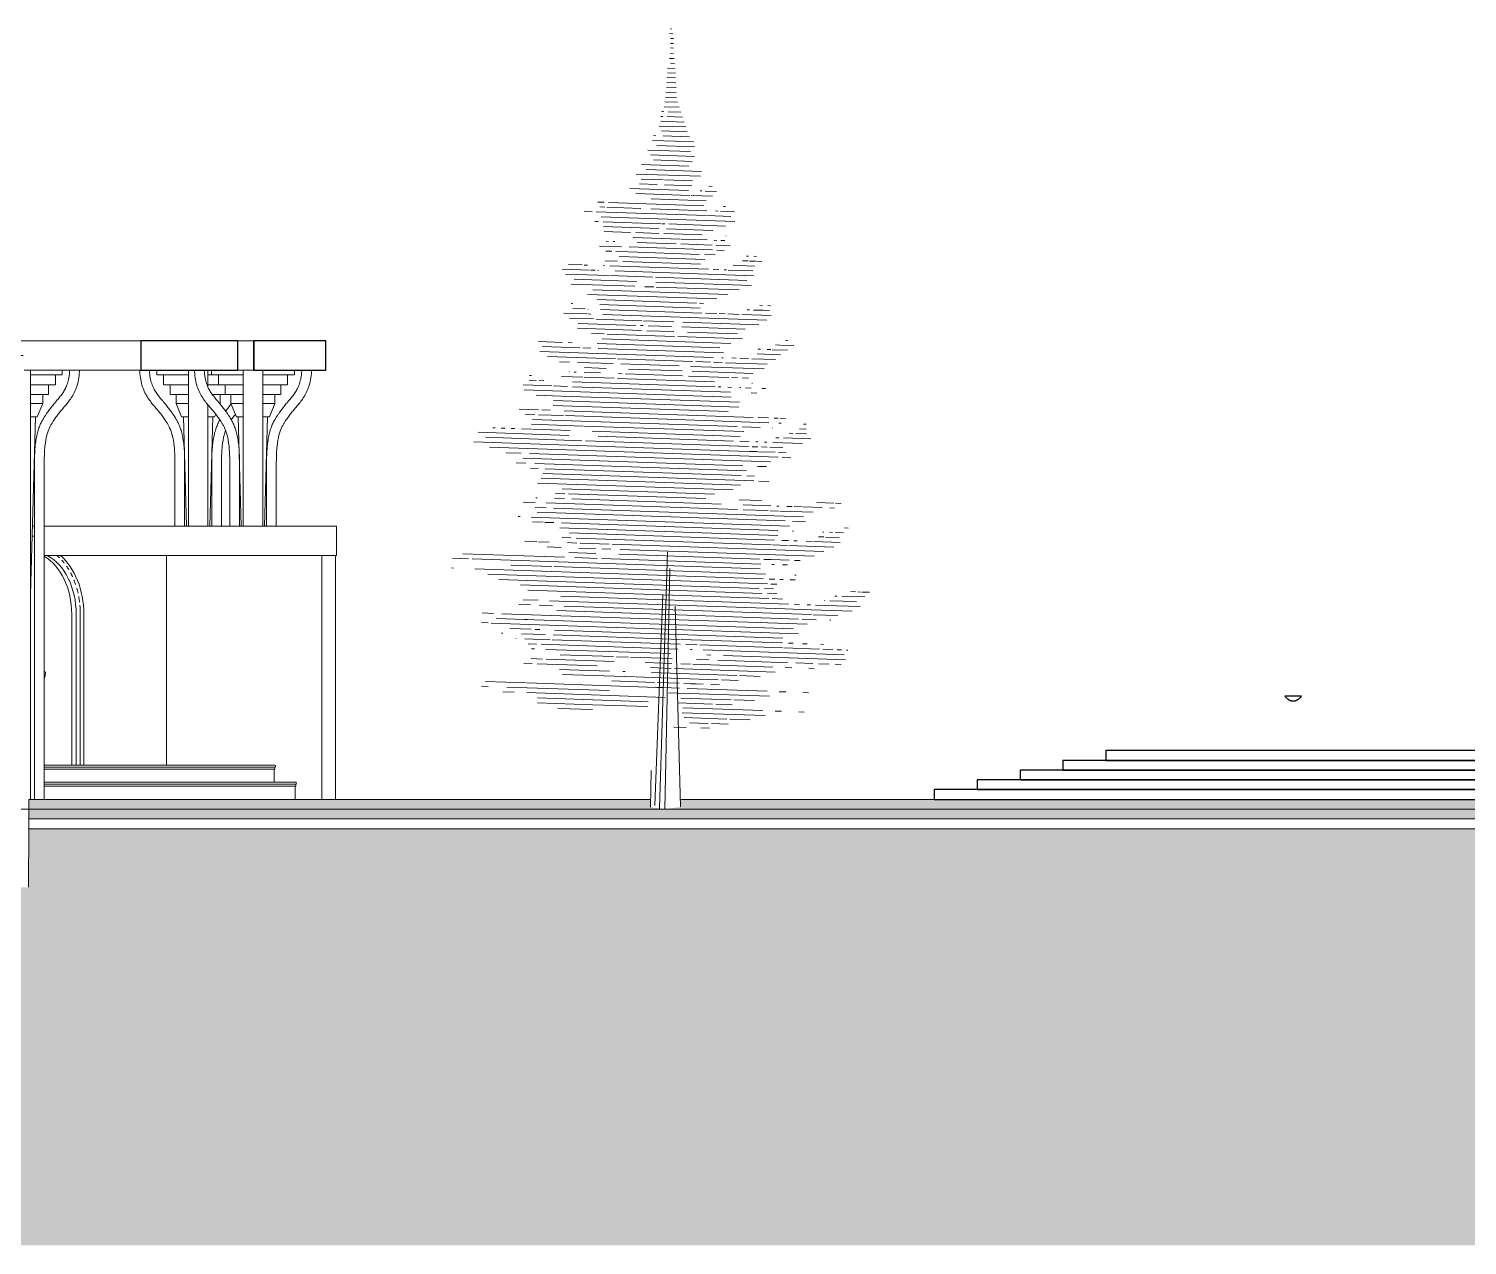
# Model space of a CAD drawing. Header units: millimetres. Extents: x -53195 to 48757, y -8729 to 15500.
# Drawn here: x 11604 to 26356, y -4570 to 7900 of the extents above; entities that cross this region are included whole.
import ezdxf

# ---------------------------------------------------------------- set-up
doc = ezdxf.new("R2010")
doc.units = ezdxf.units.MM
for name, color, linetype, lineweight in [('A-DETL-GENF', 92, 'Continuous', 9), ('A-DETL-THIN', 151, 'Continuous', 9), ('A-DOOR', 31, 'Continuous', 9), ('A-DOOR-FRAM', 31, 'Continuous', 18), ('A-FLOR', 192, 'Continuous', 9), ('A-FLOR-FNSH', 192, 'Continuous', 35), ('A-FLOR-MCUT', 51, 'Continuous', 9), ('A-FLOR-PATT', 8, 'Continuous', 35), ('A-GENM', 13, 'Continuous', 9), ('A-WALL', 113, 'Continuous', 9), ('S-STRS', 31, 'Continuous', 9)]:
    doc.layers.add(name, color=color, linetype=linetype, lineweight=lineweight)

# ---------------------------------------------------------------- blocks, each defined once
blk = doc.blocks.new('楼梯 - 楼梯-163403-Section 4')
at = {"layer": 'S-STRS'}
for p, q in [((14129, 350), (11763, 350)), ((11763, 330), (14129, 330)), ((14129, 330), (11763, 330)), ((14129, 310), (11763, 310)), ((14122, 310), (14122, 175)), ((14129, 310), (14129, 330)), ((14342, 175), (11763, 175)), ((11763, 155), (14342, 155)), ((11763, 155), (14342, 155)), ((14342, 135), (14342, 155)), ((14342, 135), (11763, 135)), ((14335, 0), (14335, 135))]:
    blk.add_line(p, q, dxfattribs=at)
for centre in [(14129, 340), (14342, 165)]:
    blk.add_ellipse(centre, major_axis=(0, 10), ratio=0.707107, start_param=3.141593, end_param=6.283185, dxfattribs=at)
blk = doc.blocks.new('Arch - 750 x 2100 mm 2-239392-Section 4')
at = {"layer": 'A-DOOR'}
for p, q in [((11764, 1307), (11763, 1307)), ((11763, 1293), (11764, 1293))]:
    blk.add_line(p, q, dxfattribs=at)
at = {"layer": 'A-DOOR', "flags": 128}
for points in [[(11766, 1309), (11766, 1309), (11766, 1309), (11766, 1309), (11766, 1309), (11766, 1309), (11766, 1309), (11766, 1309), (11766, 1309), (11766, 1309), (11766, 1309), (11766, 1309), (11766, 1309), (11766, 1309), (11766, 1309), (11766, 1309), (11765, 1309), (11765, 1309), (11765, 1309), (11765, 1309), (11765, 1309), (11765, 1309), (11765, 1309), (11765, 1309), (11765, 1309), (11765, 1309), (11765, 1309), (11765, 1309), (11765, 1309), (11765, 1309), (11765, 1309), (11765, 1309), (11765, 1309), (11765, 1309), (11765, 1309), (11765, 1309), (11764, 1309), (11764, 1309), (11764, 1309), (11764, 1309), (11764, 1309), (11764, 1309), (11764, 1309), (11764, 1309), (11764, 1309), (11764, 1309), (11764, 1309), (11764, 1309), (11764, 1309), (11764, 1309), (11764, 1309), (11764, 1309), (11764, 1309), (11763, 1309), (11763, 1309), (11763, 1309), (11763, 1309), (11763, 1309), (11763, 1309)], [(11766, 1245), (11766, 1245), (11766, 1245), (11766, 1245), (11766, 1245), (11766, 1245), (11766, 1245), (11766, 1245), (11766, 1245), (11766, 1244), (11766, 1244), (11766, 1244), (11766, 1244), (11765, 1244), (11765, 1244), (11765, 1244), (11765, 1244), (11765, 1244), (11765, 1244), (11765, 1244), (11765, 1244), (11765, 1244), (11765, 1244), (11765, 1244), (11765, 1244), (11765, 1244), (11764, 1244), (11764, 1244)], [(11765, 1309), (11765, 1309), (11765, 1309), (11765, 1309), (11766, 1309), (11766, 1309), (11766, 1309), (11766, 1309), (11766, 1309), (11766, 1309), (11766, 1309), (11766, 1309), (11766, 1309), (11766, 1309), (11766, 1309), (11766, 1309), (11766, 1309), (11766, 1309), (11766, 1309), (11766, 1309)], [(11766, 1309), (11766, 1309), (11767, 1309), (11767, 1309), (11767, 1309), (11768, 1308), (11768, 1308), (11768, 1308), (11769, 1308), (11769, 1308), (11770, 1308), (11770, 1308), (11770, 1308), (11771, 1307), (11771, 1307), (11771, 1307), (11771, 1307), (11772, 1307), (11772, 1306), (11772, 1306), (11773, 1306), (11773, 1306), (11773, 1305), (11773, 1305), (11774, 1305), (11774, 1304), (11774, 1304), (11774, 1304), (11774, 1303), (11774, 1303), (11775, 1303), (11775, 1302), (11775, 1302), (11775, 1302), (11775, 1301), (11775, 1301), (11775, 1300), (11775, 1300), (11775, 1300), (11775, 1299), (11775, 1299)], [(11775, 1299), (11775, 1293), (11775, 1286), (11774, 1279), (11773, 1273), (11772, 1266), (11771, 1260), (11769, 1254), (11767, 1247), (11766, 1245)]]:
    blk.add_lwpolyline(points, dxfattribs=at)
at = {"layer": 'A-DOOR'}
for centre, major_axis, start_param, end_param in [((11765, 1246), (0, 2.34), 1.904747, 2.985054), ((11764, 1246), (0, 2.34), 3.298132, 4.378438), ((11765, 1299), (0, 9.45), 5.759587, 6.283185)]:
    blk.add_ellipse(centre, major_axis=major_axis, ratio=0.707107, start_param=start_param, end_param=end_param, dxfattribs=at)
at = {"layer": 'A-DOOR-FRAM', "lineweight": 9}
for p, q in [((12045, 350), (12045, 1900)), ((12091, 350), (12091, 1900)), ((12133, 1900), (12133, 350))]:
    blk.add_line(p, q, dxfattribs=at)
for centre, major_axis, start_param, end_param in [((11592, 1900), (0, 640), 4.712389, 5.895926), ((11638, 1900), (0, 640), 4.712389, 5.929748), ((11638, 1900), (0, 700), 5.681618, 5.743587), ((11638, 1900), (0, 700), 5.551145, 5.621086), ((11638, 1900), (0, 700), 5.420429, 5.49127), ((11638, 1900), (0, 700), 5.289311, 5.361455), ((11638, 1900), (0, 700), 5.157443, 5.231641), ((11638, 1900), (0, 700), 5.023927, 5.101827), ((11638, 1900), (0, 700), 4.885466, 4.972014), ((11638, 1900), (0, 700), 4.712389, 4.843289)]:
    blk.add_ellipse(centre, major_axis=major_axis, ratio=0.707107, start_param=start_param, end_param=end_param, dxfattribs=at)
blk = doc.blocks.new('Family7 - Family7-230587-Section 4')
at = {"layer": 'A-GENM', "lineweight": 25}
for p, q in [((-1263, 4700), (-2054, 4700)), ((-2054, 4700), (-2054, 4400)), ((-1263, 4400), (-1263, 4700)), ((-45, 4700), (-1038, 4700)), ((-1038, 4700), (-1038, 4400)), ((-45, 4400), (-45, 4700)), ((5617, 4700), (4624, 4700)), ((4624, 4700), (4624, 4400)), ((5617, 4400), (5617, 4700)), ((6863, 4700), (5785, 4700)), ((5785, 4700), (5785, 4400)), ((6863, 4400), (6863, 4700)), ((8076, 4700), (7084, 4700)), ((7084, 4700), (7084, 4400)), ((8076, 4400), (8076, 4700)), ((13748, 4700), (12755, 4700)), ((12755, 4700), (12755, 4400)), ((13748, 4400), (13748, 4700)), ((14650, 4700), (13911, 4700)), ((13911, 4700), (13911, 4400)), ((14650, 4400), (14650, 4700)), ((-2054, 4400), (-1263, 4400)), ((-1038, 4400), (-45, 4400)), ((4624, 4400), (5617, 4400)), ((5785, 4400), (6863, 4400)), ((7084, 4400), (8076, 4400)), ((12755, 4400), (13748, 4400)), ((13911, 4400), (14650, 4400))]:
    blk.add_line(p, q, dxfattribs=at)
at = {"layer": 'A-GENM'}
for p, q in [((-1263, 4700), (-1038, 4700)), ((-45, 4700), (2286, 4700)), ((2286, 4700), (4624, 4700)), ((2286, 4675), (2286, 4700)), ((2286, 4400), (2286, 4650)), ((5617, 4700), (5784, 4700)), ((5784, 4700), (5785, 4700)), ((5784, 4700), (5784, 4400)), ((6863, 4700), (7084, 4700)), ((8076, 4700), (10412, 4700)), ((10412, 4700), (12755, 4700)), ((10412, 4400), (10412, 4700)), ((13748, 4700), (13910, 4700)), ((13910, 4700), (13911, 4700)), ((13910, 4400), (13910, 4700)), ((-1038, 4400), (-1263, 4400)), ((2286, 4400), (-45, 4400)), ((4624, 4400), (2286, 4400)), ((5784, 4400), (5617, 4400)), ((5785, 4400), (5784, 4400)), ((7084, 4400), (6863, 4400)), ((10412, 4400), (8076, 4400)), ((10925, 4400), (10412, 4400)), ((11100, 4400), (11025, 4400)), ((11423, 4400), (11409, 4400)), ((12755, 4400), (11556, 4400)), ((13910, 4400), (13748, 4400)), ((13911, 4400), (13910, 4400))]:
    blk.add_line(p, q, dxfattribs=at)
blk = doc.blocks.new('Family8 - COLUMN-V41-Section 4')
at = {"layer": 'A-GENM'}
for p, q in [((11034, 4533), (10936, 4550)), ((11098, 4550), (11098, 4490)), ((11408, 4550), (11098, 4550)), ((11098, 4490), (11408, 4490)), ((11098, 4426), (11098, 4351)), ((11408, 4426), (11098, 4426)), ((11423, 4550), (11548, 4550)), ((11423, 4351), (11100, 4351)), ((11170, 4351), (11170, 4251)), ((11946, 4351), (11623, 4351)), ((11877, 4251), (11877, 4351)), ((11948, 4351), (11948, 4400)), ((11423, 4251), (11171, 4251)), ((11239, 4251), (11239, 4152)), ((11423, 4152), (11240, 4152)), ((11298, 4152), (11298, 4057)), ((11875, 4251), (11623, 4251)), ((11806, 4152), (11623, 4152)), ((11749, 4057), (11749, 4152)), ((11808, 4152), (11808, 4251)), ((11298, 4057), (11354, 3923)), ((11423, 4057), (11298, 4057)), ((11749, 4057), (11623, 4057)), ((11692, 3923), (11749, 4057)), ((11372, 3923), (11354, 3923)), ((11423, 2100), (11373, 3923)), ((11373, 3923), (11423, 3923)), ((11673, 3923), (11623, 2100)), ((11623, 3923), (11673, 3923)), ((11692, 3923), (11674, 3923)), ((11285, 3456), (11285, -100)), ((11385, 3456), (11385, -100)), ((11423, -100), (11423, 3456)), ((11623, 3456), (11623, 0)), ((11663, 3456), (11663, 0)), ((11763, 0), (11763, 3456)), ((11385, -100), (11285, -100)), ((11605, -100), (11423, -100))]:
    blk.add_line(p, q, dxfattribs=at)
for points, knots in [([(10936, 4550), (10924, 4482), (10920, 4389), (10937, 4282), (10957, 4213), (10985, 4154), (11016, 4103), (11050, 4059), (11083, 4020), (11114, 3984), (11143, 3948), (11167, 3916), (11186, 3887), (11201, 3865), (11216, 3840), (11237, 3801), (11260, 3739), (11280, 3628), (11285, 3521), (11285, 3456)], [-2.652605, -2.652605, -2.652605, -2.652605, -2.321029, -2.155241, -1.989453, -1.823666, -1.657878, -1.49209, -1.326302, -1.160515, -0.994727, -0.828939, -0.746045, -0.663151, -0.580257, -0.497363, -0.331576, -0.165788, 0, 0, 0, 0]), ([(11385, 3456), (11385, 3524), (11381, 3609), (11368, 3701), (11356, 3760), (11340, 3810), (11322, 3853), (11307, 3883), (11294, 3904), (11287, 3916), (11282, 3924), (11276, 3933), (11270, 3943), (11262, 3955), (11251, 3970), (11238, 3988), (11222, 4009), (11207, 4028), (11191, 4048), (11178, 4063), (11167, 4076), (11156, 4089), (11143, 4104), (11128, 4123), (11113, 4142), (11094, 4167), (11077, 4195), (11062, 4225), (11052, 4249), (11043, 4276), (11035, 4305), (11030, 4337), (11024, 4383), (11023, 4446), (11029, 4503), (11034, 4533)], [0, 0, 0, 0, 0.165788, 0.248682, 0.331576, 0.414469, 0.497363, 0.580257, 0.621704, 0.663151, 0.683875, 0.704598, 0.746045, 0.787492, 0.828939, 0.911833, 0.994727, 1.077621, 1.160515, 1.243408, 1.284855, 1.326302, 1.409196, 1.49209, 1.574984, 1.657878, 1.823666, 1.90656, 1.989453, 2.072347, 2.155241, 2.238135, 2.321029, 2.486817, 2.652605, 2.652605, 2.652605, 2.652605]), ([(11423, 3456), (11423, 3521), (11423, 3628), (11423, 3739), (11423, 3801), (11423, 3840), (11423, 3865), (11423, 3887), (11423, 3916), (11423, 3948), (11423, 3984), (11423, 4020), (11423, 4059), (11423, 4103), (11423, 4154), (11423, 4213), (11423, 4282), (11423, 4389), (11423, 4482), (11423, 4550)], [0, 0, 0, 0, 0.165788, 0.331576, 0.497363, 0.580257, 0.663151, 0.746045, 0.828939, 0.994727, 1.160515, 1.326302, 1.49209, 1.657878, 1.823666, 1.989453, 2.155241, 2.321029, 2.652605, 2.652605, 2.652605, 2.652605]), ([(11623, 4400), (11623, 4387), (11623, 4347), (11623, 4282), (11623, 4213), (11623, 4154), (11623, 4103), (11623, 4059), (11623, 4020), (11623, 3984), (11623, 3948), (11623, 3916), (11623, 3887), (11623, 3865), (11623, 3840), (11623, 3801), (11623, 3739), (11623, 3628), (11623, 3521), (11623, 3456)], [-2.390716, -2.390716, -2.390716, -2.390716, -2.321029, -2.155241, -1.989453, -1.823666, -1.657878, -1.49209, -1.326302, -1.160515, -0.994727, -0.828939, -0.746045, -0.663151, -0.580257, -0.497363, -0.331576, -0.165788, 0, 0, 0, 0]), ([(12024, 4400), (12024, 4390), (12022, 4369), (12019, 4337), (12013, 4305), (12005, 4276), (11996, 4249), (11986, 4225), (11971, 4195), (11954, 4167), (11935, 4142), (11921, 4123), (11905, 4104), (11892, 4089), (11881, 4076), (11871, 4063), (11857, 4048), (11842, 4028), (11826, 4009), (11810, 3988), (11797, 3970), (11787, 3955), (11779, 3943), (11772, 3933), (11767, 3924), (11761, 3916), (11754, 3904), (11742, 3883), (11726, 3853), (11708, 3810), (11693, 3760), (11680, 3701), (11667, 3609), (11663, 3524), (11663, 3456)], [-2.384771, -2.384771, -2.384771, -2.384771, -2.321029, -2.238135, -2.155241, -2.072347, -1.989453, -1.90656, -1.823666, -1.657878, -1.574984, -1.49209, -1.409196, -1.326302, -1.284855, -1.243408, -1.160515, -1.077621, -0.994727, -0.911833, -0.828939, -0.787492, -0.746045, -0.704598, -0.683875, -0.663151, -0.621704, -0.580257, -0.497363, -0.414469, -0.331576, -0.248682, -0.165788, 0, 0, 0, 0]), ([(11763, 3456), (11763, 3521), (11768, 3628), (11789, 3739), (11812, 3801), (11832, 3840), (11847, 3865), (11862, 3887), (11881, 3916), (11905, 3948), (11934, 3984), (11965, 4020), (11998, 4059), (12032, 4103), (12064, 4154), (12091, 4213), (12112, 4282), (12121, 4347), (12124, 4387), (12124, 4400)], [0, 0, 0, 0, 0.165788, 0.331576, 0.497363, 0.580257, 0.663151, 0.746045, 0.828939, 0.994727, 1.160515, 1.326302, 1.49209, 1.657878, 1.823666, 1.989453, 2.155241, 2.321029, 2.390716, 2.390716, 2.390716, 2.390716])]:
    blk.add_open_spline(points, degree=3, knots=knots, dxfattribs=at)
blk = doc.blocks.new('Family8 - COLUMN-V53-Section 4')
at = {"layer": 'A-GENM'}
for p, q in [((12916, 4400), (12916, 4351)), ((13241, 4351), (12918, 4351)), ((12987, 4351), (12987, 4251)), ((13479, 4351), (13441, 4351)), ((13241, 4251), (12989, 4251)), ((13056, 4251), (13056, 4152)), ((13241, 4152), (13058, 4152)), ((13116, 4152), (13116, 4057)), ((13552, 4251), (13441, 4251)), ((13621, 4152), (13486, 4152)), ((13566, 4057), (13566, 4152)), ((13116, 4057), (13172, 3923)), ((13241, 4057), (13116, 4057)), ((13565, 4054), (13566, 4057)), ((13566, 4057), (13565, 4057)), ((13190, 3923), (13172, 3923)), ((13222, 2800), (13191, 3923)), ((13191, 3923), (13241, 3923)), ((13441, 3923), (13491, 3923)), ((13491, 3923), (13460, 2800)), ((13510, 3923), (13492, 3923)), ((13510, 3923), (13521, 3950)), ((13103, 3456), (13103, 2800)), ((13203, 3456), (13203, 2800)), ((13241, 2800), (13241, 3456)), ((13441, 3456), (13441, 2800)), ((13481, 3456), (13481, 2800)), ((13581, 2800), (13581, 3456))]:
    blk.add_line(p, q, dxfattribs=at)
for points, knots in [([(12742, 4400), (12743, 4387), (12745, 4347), (12755, 4282), (12775, 4213), (12803, 4154), (12834, 4103), (12868, 4059), (12901, 4020), (12932, 3984), (12961, 3948), (12985, 3916), (13004, 3887), (13019, 3865), (13034, 3840), (13054, 3801), (13077, 3739), (13098, 3628), (13103, 3521), (13103, 3456)], [-2.390716, -2.390716, -2.390716, -2.390716, -2.321029, -2.155241, -1.989453, -1.823666, -1.657878, -1.49209, -1.326302, -1.160515, -0.994727, -0.828939, -0.746045, -0.663151, -0.580257, -0.497363, -0.331576, -0.165788, 0, 0, 0, 0]), ([(13203, 3456), (13203, 3524), (13199, 3609), (13186, 3701), (13174, 3760), (13158, 3810), (13140, 3853), (13124, 3883), (13112, 3904), (13105, 3916), (13100, 3924), (13094, 3933), (13087, 3943), (13079, 3955), (13069, 3970), (13056, 3988), (13040, 4009), (13024, 4028), (13009, 4048), (12996, 4063), (12985, 4076), (12974, 4089), (12961, 4104), (12945, 4123), (12931, 4142), (12912, 4167), (12895, 4195), (12880, 4225), (12870, 4249), (12861, 4276), (12853, 4305), (12847, 4337), (12844, 4369), (12843, 4390), (12842, 4400)], [0, 0, 0, 0, 0.165788, 0.248682, 0.331576, 0.414469, 0.497363, 0.580257, 0.621704, 0.663151, 0.683875, 0.704598, 0.746045, 0.787492, 0.828939, 0.911833, 0.994727, 1.077621, 1.160515, 1.243408, 1.284855, 1.326302, 1.409196, 1.49209, 1.574984, 1.657878, 1.823666, 1.90656, 1.989453, 2.072347, 2.155241, 2.238135, 2.321029, 2.384771, 2.384771, 2.384771, 2.384771]), ([(13241, 3456), (13241, 3521), (13241, 3628), (13241, 3739), (13241, 3801), (13241, 3840), (13241, 3865), (13241, 3887), (13241, 3916), (13241, 3948), (13241, 3984), (13241, 4020), (13241, 4059), (13241, 4103), (13241, 4154), (13241, 4213), (13241, 4282), (13241, 4347), (13241, 4387), (13241, 4400)], [0, 0, 0, 0, 0.165788, 0.331576, 0.497363, 0.580257, 0.663151, 0.746045, 0.828939, 0.994727, 1.160515, 1.326302, 1.49209, 1.657878, 1.823666, 1.989453, 2.155241, 2.321029, 2.390716, 2.390716, 2.390716, 2.390716]), ([(13441, 4400), (13441, 4387), (13441, 4347), (13441, 4288), (13441, 4246), (13441, 4228)], [-2.3907161, -2.3907161, -2.3907161, -2.3907161, -2.3210291, -2.1552413, -2.0237061, -2.0237061, -2.0237061, -2.0237061]), ([(13441, 4046), (13441, 4037), (13441, 4016), (13441, 3984), (13441, 3948), (13441, 3916), (13441, 3887), (13441, 3865), (13441, 3840), (13441, 3801), (13441, 3739), (13441, 3628), (13441, 3521), (13441, 3456)], [-1.43384, -1.43384, -1.43384, -1.43384, -1.326302, -1.160515, -0.994727, -0.828939, -0.746045, -0.663151, -0.580257, -0.497363, -0.331576, -0.165788, 0, 0, 0, 0]), ([(13679, 4052), (13678, 4050), (13671, 4043), (13660, 4028), (13644, 4009), (13632, 3993), (13625, 3983), (13623, 3981)], [-1.1789354, -1.1789354, -1.1789354, -1.1789354, -1.1605145, -1.0776206, -0.9947267, -0.9118328, -0.8842015, -0.8842015, -0.8842015, -0.8842015]), ([(13564, 3891), (13563, 3890), (13557, 3878), (13544, 3853), (13526, 3810), (13510, 3760), (13498, 3701), (13485, 3609), (13481, 3524), (13481, 3456)], [-0.5866275, -0.5866275, -0.5866275, -0.5866275, -0.5802573, -0.4973634, -0.4144695, -0.3315756, -0.2486817, -0.1657878, 0, 0, 0, 0]), ([(13682, 3891), (13686, 3897), (13700, 3917), (13714, 3935), (13724, 3948), (13724, 3948)], [0.7600866, 0.7600866, 0.7600866, 0.7600866, 0.828939, 0.9947267, 0.9987226, 0.9987226, 0.9987226, 0.9987226]), ([(13581, 3456), (13581, 3521), (13586, 3628), (13604, 3724), (13618, 3768), (13623, 3782)], [0, 0, 0, 0, 0.1657878, 0.3315756, 0.4292452, 0.4292452, 0.4292452, 0.4292452])]:
    blk.add_open_spline(points, degree=3, knots=knots, dxfattribs=at)
blk = doc.blocks.new('Family8 - COLUMN-V54-Section 4')
at = {"layer": 'A-GENM'}
for p, q in [((13478, 4400), (13478, 4351)), ((13803, 4351), (13480, 4351)), ((13550, 4351), (13550, 4251)), ((14326, 4351), (14003, 4351)), ((14257, 4251), (14257, 4351)), ((14328, 4351), (14328, 4400)), ((13803, 4251), (13551, 4251)), ((13618, 4251), (13618, 4152)), ((13803, 4152), (13620, 4152)), ((13678, 4152), (13678, 4057)), ((14255, 4251), (14003, 4251)), ((14186, 4152), (14003, 4152)), ((14128, 4057), (14128, 4152)), ((14188, 4152), (14188, 4251)), ((13678, 4057), (13734, 3923)), ((13803, 4057), (13678, 4057)), ((14128, 4057), (14003, 4057)), ((14072, 3923), (14128, 4057)), ((13752, 3923), (13734, 3923)), ((13784, 2800), (13753, 3923)), ((13753, 3923), (13803, 3923)), ((14003, 3923), (14053, 3923)), ((14053, 3923), (14022, 2800)), ((14072, 3923), (14054, 3923)), ((13665, 3456), (13665, 2800)), ((13765, 3456), (13765, 2800)), ((13803, 2800), (13803, 3456)), ((14003, 3456), (14003, 2800)), ((14043, 3456), (14043, 2800)), ((14143, 2800), (14143, 3456))]:
    blk.add_line(p, q, dxfattribs=at)
for points, knots in [([(13304, 4400), (13305, 4387), (13307, 4347), (13317, 4282), (13337, 4213), (13365, 4154), (13396, 4103), (13430, 4059), (13463, 4020), (13494, 3984), (13523, 3948), (13547, 3916), (13566, 3887), (13581, 3865), (13596, 3840), (13616, 3801), (13640, 3739), (13660, 3628), (13665, 3521), (13665, 3456)], [-2.390716, -2.390716, -2.390716, -2.390716, -2.321029, -2.155241, -1.989453, -1.823666, -1.657878, -1.49209, -1.326302, -1.160515, -0.994727, -0.828939, -0.746045, -0.663151, -0.580257, -0.497363, -0.331576, -0.165788, 0, 0, 0, 0]), ([(13765, 3456), (13765, 3524), (13761, 3609), (13748, 3701), (13736, 3760), (13720, 3810), (13702, 3853), (13687, 3883), (13674, 3904), (13667, 3916), (13662, 3924), (13656, 3933), (13650, 3943), (13642, 3955), (13631, 3970), (13618, 3988), (13602, 4009), (13586, 4028), (13571, 4048), (13558, 4063), (13547, 4076), (13536, 4089), (13523, 4104), (13508, 4123), (13493, 4142), (13474, 4167), (13457, 4195), (13442, 4225), (13432, 4249), (13423, 4276), (13415, 4305), (13410, 4337), (13406, 4369), (13405, 4390), (13404, 4400)], [0, 0, 0, 0, 0.165788, 0.248682, 0.331576, 0.414469, 0.497363, 0.580257, 0.621704, 0.663151, 0.683875, 0.704598, 0.746045, 0.787492, 0.828939, 0.911833, 0.994727, 1.077621, 1.160515, 1.243408, 1.284855, 1.326302, 1.409196, 1.49209, 1.574984, 1.657878, 1.823666, 1.90656, 1.989453, 2.072347, 2.155241, 2.238135, 2.321029, 2.384771, 2.384771, 2.384771, 2.384771]), ([(13803, 3456), (13803, 3521), (13803, 3628), (13803, 3739), (13803, 3801), (13803, 3840), (13803, 3865), (13803, 3887), (13803, 3916), (13803, 3948), (13803, 3984), (13803, 4020), (13803, 4059), (13803, 4103), (13803, 4154), (13803, 4213), (13803, 4282), (13803, 4347), (13803, 4387), (13803, 4400)], [0, 0, 0, 0, 0.165788, 0.331576, 0.497363, 0.580257, 0.663151, 0.746045, 0.828939, 0.994727, 1.160515, 1.326302, 1.49209, 1.657878, 1.823666, 1.989453, 2.155241, 2.321029, 2.390716, 2.390716, 2.390716, 2.390716]), ([(14003, 4400), (14003, 4387), (14003, 4347), (14003, 4282), (14003, 4213), (14003, 4154), (14003, 4103), (14003, 4059), (14003, 4020), (14003, 3984), (14003, 3948), (14003, 3916), (14003, 3887), (14003, 3865), (14003, 3840), (14003, 3801), (14003, 3739), (14003, 3628), (14003, 3521), (14003, 3456)], [-2.390716, -2.390716, -2.390716, -2.390716, -2.321029, -2.155241, -1.989453, -1.823666, -1.657878, -1.49209, -1.326302, -1.160515, -0.994727, -0.828939, -0.746045, -0.663151, -0.580257, -0.497363, -0.331576, -0.165788, 0, 0, 0, 0]), ([(14404, 4400), (14404, 4390), (14402, 4369), (14399, 4337), (14393, 4305), (14385, 4276), (14376, 4249), (14366, 4225), (14351, 4195), (14334, 4167), (14315, 4142), (14301, 4123), (14285, 4104), (14272, 4089), (14261, 4076), (14250, 4063), (14237, 4048), (14222, 4028), (14206, 4009), (14190, 3988), (14177, 3970), (14167, 3955), (14159, 3943), (14152, 3933), (14147, 3924), (14141, 3916), (14134, 3904), (14122, 3883), (14106, 3853), (14088, 3810), (14073, 3760), (14060, 3701), (14047, 3609), (14043, 3524), (14043, 3456)], [-2.384771, -2.384771, -2.384771, -2.384771, -2.321029, -2.238135, -2.155241, -2.072347, -1.989453, -1.90656, -1.823666, -1.657878, -1.574984, -1.49209, -1.409196, -1.326302, -1.284855, -1.243408, -1.160515, -1.077621, -0.994727, -0.911833, -0.828939, -0.787492, -0.746045, -0.704598, -0.683875, -0.663151, -0.621704, -0.580257, -0.497363, -0.414469, -0.331576, -0.248682, -0.165788, 0, 0, 0, 0]), ([(14143, 3456), (14143, 3521), (14148, 3628), (14169, 3739), (14192, 3801), (14212, 3840), (14227, 3865), (14242, 3887), (14261, 3916), (14285, 3948), (14314, 3984), (14345, 4020), (14378, 4059), (14412, 4103), (14444, 4154), (14471, 4213), (14492, 4282), (14501, 4347), (14504, 4387), (14504, 4400)], [0, 0, 0, 0, 0.165788, 0.331576, 0.497363, 0.580257, 0.663151, 0.746045, 0.828939, 0.994727, 1.160515, 1.326302, 1.49209, 1.657878, 1.823666, 1.989453, 2.155241, 2.321029, 2.390716, 2.390716, 2.390716, 2.390716])]:
    blk.add_open_spline(points, degree=3, knots=knots, dxfattribs=at)
blk = doc.blocks.new('water view - water view-248773-Section 4')
at = {"layer": 'A-GENM', "lineweight": 25}
for p, q in [((24657, 1059), (24485, 1059)), ((26493, 500), (22650, 500)), ((22650, 500), (22650, 400)), ((26493, 400), (26493, 500)), ((27373, 300), (21770, 300)), ((21770, 300), (21770, 200)), ((26933, 400), (22210, 400)), ((22210, 400), (22210, 300)), ((22210, 300), (26933, 300)), ((22650, 400), (26493, 400)), ((26933, 300), (26933, 400)), ((27373, 200), (27373, 300)), ((27813, 200), (21329, 200)), ((21329, 200), (21329, 100)), ((21770, 200), (27373, 200)), ((27813, 100), (27813, 200)), ((28253, 100), (20889, 100)), ((20889, 100), (20889, 0)), ((20889, 0), (28253, 0)), ((21329, 100), (27813, 100)), ((28253, 0), (28253, 100))]:
    blk.add_line(p, q, dxfattribs=at)
blk.add_open_spline([(24485, 1059), (24488, 1056), (24493, 1050), (24501, 1042), (24508, 1036), (24514, 1031), (24519, 1028), (24523, 1024), (24528, 1021), (24533, 1018), (24538, 1016), (24543, 1014), (24549, 1012), (24554, 1010), (24560, 1009), (24566, 1009), (24571, 1009), (24577, 1009), (24583, 1009), (24588, 1010), (24594, 1012), (24598, 1014), (24602, 1015), (24606, 1017), (24612, 1020), (24618, 1024), (24622, 1026), (24625, 1028), (24628, 1030), (24633, 1035), (24639, 1040), (24648, 1048), (24653, 1054), (24657, 1059)], degree=3, knots=[0, 0, 0, 0, 0.055556, 0.111111, 0.166667, 0.194444, 0.222222, 0.25, 0.277778, 0.305556, 0.333333, 0.361111, 0.388889, 0.416667, 0.444444, 0.472222, 0.5, 0.527778, 0.555556, 0.583333, 0.611111, 0.638889, 0.652778, 0.666667, 0.708333, 0.75, 0.770833, 0.78125, 0.791667, 0.833333, 0.875, 0.916667, 1, 1, 1, 1], dxfattribs=at)
blk = doc.blocks.new('Baum _12_ - Ansicht - Baum _12_ - Ansicht-258480-Section 4')
at = {"layer": 'A-DETL-GENF'}
for p, q in [((18175, 7850), (18209, 7849)), ((18184, 7900), (18196, 7899)), ((18184, 7703), (18216, 7702)), ((18186, 7800), (18215, 7799)), ((18186, 7750), (18215, 7749)), ((18175, 7595), (18224, 7594)), ((18184, 7645), (18215, 7644)), ((18186, 7546), (18228, 7544)), ((18151, 7399), (18238, 7396)), ((18153, 7449), (18235, 7446)), ((18155, 7497), (18231, 7494)), ((18138, 7250), (18244, 7246)), ((18143, 7300), (18242, 7297)), ((18149, 7350), (18240, 7347)), ((18177, 7249), (18189, 7248)), ((18177, 7249), (18189, 7248)), ((18122, 7101), (18275, 7096)), ((18127, 7151), (18258, 7147)), ((18133, 7200), (18246, 7196)), ((18086, 6952), (18324, 6944)), ((18087, 7002), (18105, 7002)), ((18096, 7052), (18114, 7052)), ((18152, 7000), (18308, 6995)), ((18161, 7050), (18291, 7045)), ((18012, 6805), (18036, 6804)), ((18068, 6903), (18341, 6893)), ((18093, 6852), (18357, 6843)), ((18111, 6801), (18380, 6792)), ((17954, 6657), (18389, 6642)), ((18002, 6755), (18349, 6743)), ((18044, 6704), (18432, 6690)), ((18361, 6743), (18422, 6740)), ((17887, 6509), (18373, 6492)), ((17979, 6606), (18431, 6590)), ((18012, 6555), (18408, 6541)), ((17832, 6411), (18494, 6388)), ((17885, 6359), (18111, 6351)), ((17937, 6457), (18502, 6437)), ((18125, 6350), (18410, 6341)), ((17767, 6263), (18369, 6242)), ((17831, 6211), (18385, 6191)), ((17867, 6309), (18049, 6303)), ((18123, 6300), (18405, 6291)), ((18491, 6238), (18506, 6237)), ((18541, 6236), (18656, 6232)), ((18577, 6285), (18611, 6283)), ((17441, 6124), (17504, 6122)), ((17461, 6073), (17513, 6072)), ((17533, 6071), (17880, 6059)), ((17548, 6120), (18526, 6086)), ((17982, 6055), (18557, 6035)), ((17987, 6155), (18551, 6135)), ((18398, 6191), (18615, 6183)), ((18728, 6079), (18750, 6078)), ((17301, 6029), (17381, 6026)), ((17409, 5925), (17443, 5924)), ((17423, 6025), (18555, 5985)), ((17473, 5973), (17757, 5963)), ((17496, 5922), (18086, 5901)), ((17757, 5963), (18845, 5925)), ((18098, 5901), (18128, 5900)), ((18565, 5985), (18803, 5976)), ((18648, 6032), (18675, 6031)), ((18699, 6030), (18842, 6025)), ((17499, 5872), (18067, 5852)), ((17506, 5822), (17776, 5812)), ((17804, 5761), (18286, 5744)), ((17831, 5810), (18064, 5802)), ((18117, 5800), (18511, 5786)), ((18146, 5849), (18619, 5833)), ((18168, 5899), (18748, 5878)), ((18754, 5778), (18755, 5778)), ((18754, 5778), (18755, 5778)), ((17458, 5673), (17576, 5669)), ((17521, 5621), (17584, 5619)), ((17526, 5721), (17550, 5720)), ((17585, 5669), (17683, 5665)), ((17597, 5718), (17616, 5718)), ((17624, 5617), (17751, 5613)), ((17759, 5613), (18479, 5587)), ((17761, 5663), (18615, 5633)), ((17844, 5710), (18243, 5696)), ((18293, 5694), (18612, 5683)), ((18295, 5744), (18562, 5735)), ((18629, 5732), (18661, 5731)), ((18651, 5681), (18796, 5676)), ((18661, 5631), (18736, 5628)), ((18703, 5730), (18744, 5728)), ((17141, 5484), (17278, 5479)), ((17300, 5478), (17335, 5477)), ((17496, 5472), (17507, 5471)), ((17515, 5521), (17641, 5517)), ((17563, 5469), (18575, 5434)), ((17660, 5566), (18538, 5535)), ((17697, 5515), (18493, 5487)), ((18539, 5585), (18645, 5582)), ((18829, 5475), (18878, 5473)), ((18885, 5473), (19047, 5467)), ((18885, 5473), (19047, 5467)), ((18925, 5522), (18982, 5520)), ((18925, 5522), (18982, 5520)), ((18966, 5570), (18984, 5570)), ((18966, 5570), (18984, 5570)), ((18997, 5519), (19058, 5517)), ((18997, 5519), (19058, 5517)), ((19041, 5568), (19068, 5567)), ((19041, 5568), (19068, 5567)), ((19066, 5517), (19122, 5515)), ((19066, 5517), (19122, 5515)), ((17075, 5436), (17355, 5426)), ((17107, 5385), (17555, 5369)), ((17199, 5332), (17838, 5309)), ((17367, 5426), (17413, 5424)), ((17441, 5423), (17446, 5423)), ((17441, 5423), (17446, 5423)), ((17569, 5369), (18003, 5354)), ((17619, 5417), (19036, 5368)), ((18032, 5353), (18968, 5320)), ((18623, 5432), (18680, 5430)), ((18737, 5428), (18758, 5428)), ((18777, 5427), (19031, 5418)), ((17167, 5283), (17820, 5260)), ((17333, 5177), (18660, 5131)), ((17389, 5225), (18773, 5177)), ((17922, 5256), (18014, 5253)), ((18035, 5303), (19016, 5268)), ((18039, 5252), (18890, 5223)), ((17166, 5083), (17180, 5082)), ((17185, 5032), (17311, 5028)), ((17338, 5027), (17340, 5027)), ((17338, 5027), (17340, 5027)), ((17434, 5123), (18452, 5088)), ((17462, 5072), (18490, 5036)), ((17469, 5022), (18506, 4986)), ((18483, 5087), (18523, 5085)), ((18970, 5020), (18995, 5019)), ((19037, 5017), (19131, 5014)), ((19103, 5065), (19130, 5064)), ((19182, 5062), (19212, 5061)), ((17091, 4985), (17329, 4977)), ((17150, 4933), (17396, 4925)), ((17240, 4880), (17831, 4859)), ((17337, 4977), (17368, 4976)), ((17423, 4924), (17890, 4907)), ((17492, 4971), (19172, 4913)), ((17910, 4907), (18219, 4896)), ((18312, 4893), (19092, 4865)), ((18545, 4985), (18662, 4980)), ((18683, 4980), (18746, 4977)), ((18773, 4977), (18890, 4972)), ((18918, 4971), (19219, 4961)), ((19131, 5014), (19202, 5012)), ((17231, 4830), (17888, 4807)), ((17375, 4775), (17505, 4771)), ((17483, 4721), (18803, 4675)), ((17535, 4770), (18228, 4745)), ((17877, 4858), (17905, 4857)), ((17944, 4805), (18221, 4796)), ((17958, 4855), (18194, 4847)), ((18262, 4744), (18923, 4721)), ((18302, 4843), (18950, 4820)), ((18360, 4791), (18872, 4773)), ((19179, 4862), (19181, 4862)), ((19179, 4862), (19181, 4862)), ((16831, 4694), (17078, 4685)), ((16845, 4593), (18624, 4531)), ((16871, 4643), (17254, 4629)), ((17135, 4683), (17178, 4682)), ((17285, 4628), (17370, 4625)), ((17432, 4673), (18690, 4629)), ((17444, 4623), (18728, 4578)), ((19081, 4615), (19107, 4615)), ((19175, 4612), (19213, 4611)), ((19229, 4610), (19384, 4605)), ((19261, 4659), (19306, 4658)), ((19294, 4708), (19294, 4708)), ((19294, 4708), (19294, 4708)), ((19315, 4657), (19449, 4653)), ((19368, 4705), (19385, 4705)), ((16925, 4541), (17623, 4516)), ((17046, 4486), (17149, 4483)), ((17232, 4480), (17597, 4467)), ((17302, 4427), (17527, 4419)), ((17641, 4516), (18411, 4489)), ((17675, 4464), (17767, 4461)), ((17774, 4461), (18275, 4443)), ((18392, 4439), (19147, 4413)), ((18444, 4488), (18594, 4482)), ((18627, 4481), (18715, 4478)), ((18711, 4528), (18725, 4528)), ((18748, 4477), (19176, 4462)), ((18813, 4525), (18860, 4523)), ((18897, 4522), (18986, 4519)), ((19020, 4517), (19263, 4509)), ((19039, 4567), (19041, 4567)), ((19039, 4567), (19041, 4567)), ((19073, 4566), (19313, 4557)), ((16736, 4297), (16809, 4294)), ((16738, 4347), (16761, 4346)), ((16839, 4293), (16886, 4292)), ((17069, 4335), (17288, 4328)), ((17151, 4383), (17153, 4382)), ((17151, 4383), (17153, 4382)), ((17179, 4281), (18643, 4230)), ((17197, 4381), (17219, 4380)), ((17299, 4327), (17607, 4317)), ((17301, 4377), (17467, 4372)), ((17642, 4315), (18635, 4281)), ((17653, 4365), (17689, 4364)), ((17723, 4363), (18309, 4342)), ((17753, 4412), (18304, 4392)), ((18369, 4340), (18782, 4326)), ((18409, 4389), (19028, 4367)), ((18814, 4324), (18874, 4322)), ((18922, 4321), (18985, 4318)), ((16675, 4249), (16968, 4239)), ((16675, 4249), (16968, 4239)), ((16685, 4199), (18809, 4124)), ((16808, 4144), (17062, 4135)), ((16986, 4238), (17130, 4233)), ((17068, 4135), (18893, 4071)), ((17180, 4231), (18799, 4175)), ((18673, 4229), (18701, 4228)), ((18774, 4226), (18812, 4224)), ((18895, 4222), (18906, 4221)), ((18953, 4220), (19013, 4217)), ((19012, 4167), (19071, 4165)), ((19019, 4267), (19027, 4267)), ((19122, 4214), (19158, 4212)), ((16634, 4000), (16830, 3993)), ((16867, 3992), (16951, 3989)), ((16982, 4038), (18778, 3975)), ((16985, 4088), (18885, 4022)), ((17096, 3984), (19034, 3916)), ((16694, 3948), (16794, 3945)), ((16761, 3846), (17288, 3827)), ((16771, 3895), (18870, 3822)), ((16833, 3943), (17088, 3934)), ((17107, 3934), (19194, 3861)), ((19083, 3915), (19189, 3911)), ((19248, 3909), (19290, 3907)), ((19297, 3857), (19321, 3856)), ((19309, 3907), (19365, 3905)), ((19548, 3848), (19576, 3847)), ((16214, 3765), (17142, 3732)), ((16287, 3712), (17276, 3677)), ((16364, 3809), (16388, 3809)), ((16448, 3806), (16491, 3805)), ((16550, 3803), (16589, 3802)), ((16658, 3799), (16761, 3796)), ((16775, 3795), (17157, 3782)), ((17298, 3827), (18937, 3770)), ((17383, 3774), (18899, 3721)), ((17444, 3722), (18833, 3673)), ((18919, 3820), (19104, 3814)), ((19233, 3809), (19235, 3809)), ((19233, 3809), (19235, 3809)), ((19266, 3708), (19297, 3707)), ((19343, 3705), (19626, 3696)), ((19401, 3753), (19440, 3752)), ((19470, 3751), (19579, 3747)), ((19509, 3800), (19575, 3797)), ((16170, 3666), (18977, 3568)), ((16330, 3610), (19289, 3507)), ((16500, 3554), (16654, 3549)), ((16738, 3546), (19211, 3460)), ((17312, 3676), (18984, 3618)), ((18897, 3671), (18991, 3668)), ((18987, 3568), (19078, 3565)), ((19023, 3616), (19080, 3615)), ((19060, 3665), (19081, 3664)), ((19088, 3564), (19260, 3558)), ((19119, 3613), (19178, 3611)), ((19151, 3662), (19173, 3661)), ((19204, 3610), (19337, 3606)), ((19235, 3659), (19540, 3648)), ((19294, 3557), (19373, 3554)), ((16604, 3451), (16703, 3447)), ((16671, 3498), (18926, 3420)), ((16749, 3396), (16827, 3393)), ((16793, 3444), (18965, 3368)), ((19076, 3414), (19170, 3411)), ((19329, 3506), (19421, 3502)), ((16858, 3292), (18902, 3220)), ((16879, 3341), (19040, 3266)), ((16901, 3390), (18910, 3320)), ((18968, 3318), (19046, 3315)), ((19091, 3264), (19196, 3260)), ((16820, 3243), (18827, 3173)), ((17007, 3136), (17103, 3133)), ((17074, 3184), (18635, 3130)), ((17138, 3132), (18546, 3083)), ((16675, 3048), (16796, 3044)), ((16798, 2993), (16909, 2990)), ((16803, 3093), (16818, 3093)), ((16909, 3040), (18872, 2971)), ((16986, 2987), (19549, 2897)), ((16997, 3087), (17098, 3083)), ((17173, 3080), (18704, 3027)), ((18889, 3071), (19119, 3063)), ((18931, 3019), (19215, 3009)), ((18931, 2969), (19187, 2960)), ((19207, 2959), (19293, 2956)), ((19276, 3007), (19295, 3006)), ((19306, 2956), (19648, 2944)), ((19379, 3003), (19432, 3002)), ((19452, 3001), (19537, 2998)), ((19547, 2998), (19741, 2991)), ((19687, 3043), (19860, 3037)), ((19819, 2988), (19868, 2986)), ((19877, 3036), (19934, 3034)), ((16622, 2900), (16643, 2899)), ((16756, 2895), (19405, 2802)), ((16769, 2844), (16880, 2841)), ((16817, 2943), (19362, 2854)), ((16897, 2840), (16990, 2837)), ((17068, 2834), (19286, 2756)), ((19435, 2851), (19571, 2847)), ((17052, 2784), (19287, 2706)), ((17076, 2684), (17163, 2680)), ((17149, 2731), (19252, 2658)), ((17217, 2679), (19217, 2609)), ((19435, 2751), (19448, 2751)), ((19702, 2692), (19758, 2690)), ((19748, 2740), (19759, 2740)), ((19776, 2689), (19914, 2684)), ((19815, 2738), (19847, 2737)), ((19876, 2736), (19961, 2733)), ((19971, 2783), (20008, 2781)), ((16056, 2519), (17098, 2483)), ((16692, 2647), (16814, 2643)), ((16830, 2642), (16940, 2638)), ((16922, 2589), (17064, 2584)), ((17128, 2632), (17225, 2628)), ((17142, 2531), (17419, 2521)), ((17245, 2577), (17416, 2572)), ((17259, 2627), (17558, 2617)), ((17480, 2569), (17572, 2566)), ((17587, 2616), (19759, 2540)), ((17655, 2513), (19097, 2463)), ((17668, 2563), (19658, 2493)), ((18156, 2539), (18072, -93)), ((19233, 2608), (19386, 2603)), ((19328, 2655), (19395, 2653)), ((19398, 2602), (19860, 2586)), ((19450, 2651), (19484, 2649)), ((19578, 2646), (19638, 2644)), ((19656, 2643), (19925, 2634)), ((15941, 2373), (15961, 2372)), ((15941, 2373), (15961, 2372)), ((15948, 2473), (16114, 2467)), ((16151, 2466), (19106, 2362)), ((16179, 2364), (19135, 2261)), ((16549, 2402), (16968, 2387)), ((16994, 2386), (19159, 2310)), ((17203, 2479), (17433, 2471)), ((17481, 2469), (19113, 2412)), ((18180, 2367), (18127, -100)), ((19141, 2461), (19217, 2459)), ((19217, 2459), (19403, 2452)), ((19225, 2408), (19247, 2408)), ((19333, 2405), (19384, 2403)), ((19458, 2450), (19516, 2448)), ((16311, 2310), (19179, 2210)), ((16425, 2256), (19090, 2163)), ((19198, 2259), (19254, 2257)), ((19305, 2255), (19342, 2254)), ((19413, 2252), (19463, 2250)), ((19459, 2300), (19474, 2299)), ((16648, 2198), (19121, 2112)), ((16723, 2145), (19194, 2059)), ((17060, 2083), (19394, 2002)), ((18105, 2102), (18025, -64)), ((19148, 2161), (19242, 2157)), ((19181, 2110), (19279, 2106)), ((19213, 2208), (19275, 2206)), ((19872, 2085), (19892, 2085)), ((19941, 2083), (20004, 2081)), ((20004, 2081), (20177, 2075)), ((20036, 2130), (20084, 2128)), ((20107, 2127), (20135, 2126)), ((20146, 2126), (20226, 2123)), ((16631, 1998), (16748, 1994)), ((16676, 2047), (16827, 2042)), ((16838, 1991), (16976, 1986)), ((16945, 2037), (19362, 1953)), ((17021, 1935), (19497, 1848)), ((17094, 1982), (19633, 1894)), ((18232, 1980), (18288, -77)), ((19228, 2058), (19333, 2054)), ((19362, 1953), (19526, 1947)), ((19452, 2000), (19507, 1998)), ((19526, 1947), (20049, 1929)), ((19586, 1995), (19622, 1994)), ((19674, 1992), (19768, 1989)), ((19760, 2039), (19765, 2039)), ((19768, 1989), (20129, 1976)), ((19820, 2037), (20092, 2028)), ((16248, 1812), (16315, 1809)), ((16255, 1911), (16370, 1907)), ((16346, 1808), (19499, 1698)), ((16399, 1856), (19444, 1750)), ((16455, 1904), (19587, 1795)), ((16490, 1903), (16492, 1903)), ((16490, 1903), (16492, 1903)), ((16685, 1846), (16716, 1845)), ((16685, 1846), (16716, 1845)), ((16695, 1896), (16696, 1896)), ((16695, 1896), (16696, 1896)), ((19537, 1847), (19680, 1842)), ((19650, 1893), (19902, 1884)), ((19819, 1837), (19829, 1837)), ((16452, 1704), (16466, 1704)), ((16452, 1704), (16466, 1704)), ((16539, 1751), (16756, 1744)), ((16598, 1649), (16601, 1649)), ((16598, 1649), (16601, 1649)), ((16656, 1697), (16776, 1693)), ((16691, 1646), (16953, 1637)), ((16776, 1693), (16899, 1689)), ((16798, 1742), (16845, 1741)), ((16971, 1636), (18284, 1590)), ((16983, 1686), (18285, 1640)), ((16983, 1686), (18285, 1640)), ((16995, 1735), (19336, 1654)), ((18295, 1640), (19334, 1604)), ((16726, 1595), (16810, 1592)), ((16761, 1543), (16789, 1542)), ((16858, 1590), (18259, 1541)), ((16906, 1538), (18186, 1494)), ((17055, 1483), (17602, 1464)), ((18343, 1588), (18460, 1584)), ((18392, 1536), (18409, 1536)), ((18486, 1583), (19333, 1554)), ((18522, 1532), (19965, 1482)), ((18559, 1481), (18598, 1479)), ((19346, 1553), (19713, 1540)), ((19397, 1601), (19444, 1600)), ((19540, 1596), (19586, 1595)), ((19726, 1590), (19756, 1589)), ((19748, 1539), (19851, 1536)), ((19894, 1534), (19939, 1533)), ((19989, 1531), (20004, 1530)), ((16680, 1396), (16767, 1393)), ((16757, 1443), (16871, 1439)), ((16818, 1391), (17433, 1370)), ((16909, 1438), (17608, 1414)), ((17046, 1333), (17559, 1315)), ((17631, 1463), (17753, 1459)), ((17775, 1458), (18201, 1443)), ((17927, 1403), (18199, 1393)), ((17981, 1351), (18191, 1343)), ((18226, 1342), (19258, 1306)), ((18292, 1390), (18390, 1386)), ((18415, 1386), (19235, 1357)), ((18452, 1434), (18579, 1430)), ((18672, 1427), (19211, 1408)), ((18728, 1475), (19981, 1431)), ((19219, 1407), (19384, 1402)), ((19360, 1353), (19428, 1350)), ((19469, 1399), (19645, 1393)), ((19605, 1344), (19658, 1342)), ((19703, 1391), (19814, 1387)), ((19873, 1385), (19934, 1383)), ((16287, 1210), (16705, 1195)), ((16287, 1210), (16705, 1195)), ((16717, 1195), (18142, 1145)), ((17078, 1282), (17823, 1256)), ((17582, 1214), (18020, 1199)), ((17698, 1310), (17722, 1310)), ((17834, 1256), (17998, 1250)), ((17992, 1300), (18866, 1270)), ((17998, 1250), (18674, 1226)), ((18048, 1198), (18273, 1190)), ((18323, 1189), (18448, 1184)), ((18393, 1186), (18520, 1182)), ((18708, 1225), (18879, 1219)), ((18895, 1269), (19106, 1261)), ((16248, 1161), (16315, 1159)), ((16248, 1161), (16315, 1159)), ((16465, 1103), (16582, 1099)), ((16465, 1103), (16582, 1099)), ((16507, 1152), (17558, 1115)), ((16507, 1152), (17558, 1115)), ((16713, 1095), (17563, 1065)), ((16713, 1095), (17563, 1065)), ((16822, 1041), (17389, 1021)), ((16822, 1041), (17389, 1021)), ((17563, 1065), (18130, 1045)), ((18029, 1149), (18279, 1140)), ((18166, 1094), (19199, 1058)), ((18293, 1039), (18806, 1022)), ((18356, 1137), (19175, 1109)), ((18598, 1179), (18688, 1176)), ((19301, 1104), (19368, 1102)), ((19301, 1104), (19368, 1102)), ((19545, 1096), (19599, 1094)), ((19545, 1096), (19599, 1094)), ((16821, 991), (17387, 971)), ((16821, 991), (17387, 971)), ((17030, 933), (17385, 921)), ((17030, 933), (17385, 921)), ((17387, 971), (17953, 951)), ((17389, 1021), (17955, 1001)), ((18259, 991), (18615, 978)), ((18305, 889), (19156, 859)), ((18313, 939), (19132, 910)), ((18649, 977), (18819, 971)), ((18836, 1020), (19046, 1013)), ((19258, 906), (19325, 903)), ((19258, 906), (19325, 903)), ((19502, 897), (19556, 895)), ((19502, 897), (19556, 895)), ((18221, 742), (18345, 737)), ((18327, 838), (18763, 823)), ((18380, 786), (18572, 779)), ((18606, 778), (18776, 772)), ((18793, 822), (19003, 814)), ((18495, 732), (18586, 729)), ((17987, 295), (17979, -79))]:
    blk.add_line(p, q, dxfattribs=at)

msp = doc.modelspace()

# ---------------------------------------------------------------- hatches: boundary and pattern name
at = {"layer": 'A-DETL-GENF'}
h = msp.add_hatch(dxfattribs=at)
h.set_pattern_fill('FP_4', style=0, pattern_type=2)
h.set_pattern_definition([(0, (-5970.54, 5575), (635, 635), [635, -635]), (0, (-5970.54, 5813.1), (635, 635), [635, -635]), (0, (-5970.54, 6051.25), (635, 635), [635, -635]), (90, (-5891.17, 6130.6), (-635, 635), [635, -635]), (90, (-5653.04, 6130.6), (-635, 635), [635, -635]), (90, (-5414.9, 6130.6), (-635, 635), [635, -635])])
h.paths.add_polyline_path([(567, -4570), (44650, -4570), (44650, -300), (11605, -300), (11603, -900), (860, -900), (860, -1100), (-2048, -1100), (-2048, -3350), (-31904, -3350), (-31904, -800), (-53195, -800), (-53195, -4570), (-2702, -4570)], flags=0)
at = {"layer": 'A-FLOR-PATT', "lineweight": 9}
h = msp.add_hatch(dxfattribs=at)
h.set_pattern_fill('FP_2', color=256, style=0, pattern_type=2)
h.set_pattern_definition([(0, (-5970.54, 5575), (812.8, 203.2), [33.528, -576.072, 33.528, -576.072, -3251.2]), (0, (-5970.54, 5575), (812.8, 203.2), [-1219.2, 33.528, -1185.672, 33.528, -576.072, -1422.4]), (0, (-5970.54, 5575), (812.8, 203.2), [-3048, 33.528, -372.872, 33.528, -982.472]), (120, (-5665.74, 5676.6), (-582.3764, 602.30545), [33.528, -576.072, 33.528, -3827.272]), (120, (-5665.74, 5676.6), (-582.3764, 602.30545), [-643.128, -576.072, 33.528, -1185.672, -2032]), (120, (-5665.74, 5676.6), (-582.3764, 602.30545), [-2438.4, 33.528, -576.072, 33.528, -1388.872]), (120, (-5665.74, 5676.6), (-582.3764, 602.30545), [-3081.528, -372.872, 33.528, -982.472]), (240, (-5564.14, 6083), (-230.4236, -805.50545), [33.528, -576.072, 33.528, -576.072, -3251.2]), (240, (-5564.14, 6083), (-230.4236, -805.50545), [-1219.2, 33.528, -1185.672, 33.528, -576.072, -1422.4]), (240, (-5564.14, 6083), (-230.4236, -805.50545), [-3048, 33.528, -372.872, 33.528, -982.472])])
h.paths.add_polyline_path([(18127, -100), (43234, -100), (43234, 0), (18285, 0), (18288, -77)], flags=0)
h.paths.add_polyline_path([(16912, -100), (18127, -100), (17979, -79), (17980, 0), (11605, 0), (11605, -100), (15277, -100)], flags=0)
at = {"layer": 'A-FLOR-PATT'}
msp.add_hatch(color=256, dxfattribs=at).paths.add_polyline_path([(16912, -200), (43234, -200), (43234, -100), (11605, -100), (11605, -200), (15277, -200)], flags=0)

# ---------------------------------------------------------------- linework, layer by layer
at = {"layer": 'A-DETL-THIN'}
for p, q in [((11605, -300), (11603, -900)), ((44650, -300), (11605, -300))]:
    msp.add_line(p, q, dxfattribs=at)
at = {"layer": 'A-FLOR'}
for p, q in [((11642, 2800), (11663, 2800)), ((11763, 2800), (14760, 2800)), ((14760, 2800), (14760, 2500)), ((14760, 2500), (11763, 2500)), ((11605, -300), (11603, -300))]:
    msp.add_line(p, q, dxfattribs=at)
at = {"layer": 'A-FLOR-FNSH', "color": 1, "lineweight": 18}
for p, q in [((17980, 0), (11605, 0)), ((11605, 0), (11605, -300)), ((43234, 0), (18285, 0))]:
    msp.add_line(p, q, dxfattribs=at)
at = {"layer": 'A-FLOR-MCUT'}
for p, q in [((43234, -100), (11605, -100)), ((43234, -200), (11605, -200))]:
    msp.add_line(p, q, dxfattribs=at)
at = {"layer": 'A-WALL'}
for p, q in [((11640, 2700), (11663, 2700)), ((13017, 350), (13017, 2500)), ((14609, 0), (14609, 2500)), ((14750, 2500), (14750, 0)), ((12169, 1900), (12169, 350))]:
    msp.add_line(p, q, dxfattribs=at)
msp.add_ellipse((11674, 1900), major_axis=(0, 700), ratio=0.707107, start_param=4.712389, end_param=5.742086, dxfattribs=at)

# ---------------------------------------------------------------- block references
at = {"layer": 'A-DETL-GENF'}
msp.add_blockref('Baum _12_ - Ansicht - Baum _12_ - Ansicht-258480-Section 4', (0, 0), dxfattribs=at)
at = {"layer": 'A-DOOR'}
msp.add_blockref('Arch - 750 x 2100 mm 2-239392-Section 4', (0, 0), dxfattribs=at)
at = {"layer": 'A-GENM'}
for name in ['Family7 - Family7-230587-Section 4', 'Family8 - COLUMN-V41-Section 4', 'Family8 - COLUMN-V53-Section 4', 'Family8 - COLUMN-V54-Section 4', 'water view - water view-248773-Section 4']:
    msp.add_blockref(name, (0, 0), dxfattribs=at)
at = {"layer": 'S-STRS'}
msp.add_blockref('楼梯 - 楼梯-163403-Section 4', (0, 0), dxfattribs=at)

doc.saveas('drawing.dxf')
